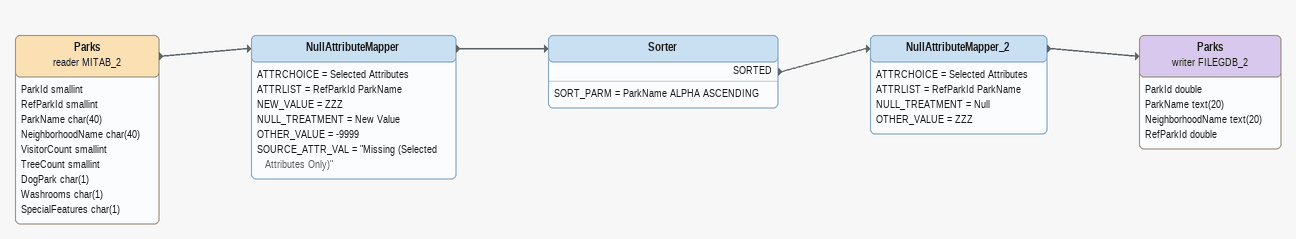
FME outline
Parks (reader MITAB_2)
    attributes: ParkId smallint, RefParkId smallint, ParkName char(40), NeighborhoodName char(40), VisitorCount smallint, TreeCount smallint, DogPark char(1), Washrooms char(1), SpecialFeatures char(1)
    -> NullAttributeMapper
NullAttributeMapper
    ATTRCHOICE = Selected Attributes
    ATTRLIST = RefParkId ParkName
    NEW_VALUE = ZZZ
    NULL_TREATMENT = New Value
    OTHER_VALUE = -9999
    SOURCE_ATTR_VAL = "Missing (Selected Attributes Only)"
    -> Sorter
Sorter
    SORT_PARM = ParkName ALPHA ASCENDING
    SORTED -> NullAttributeMapper_2
NullAttributeMapper_2
    ATTRCHOICE = Selected Attributes
    ATTRLIST = RefParkId ParkName
    NULL_TREATMENT = Null
    OTHER_VALUE = ZZZ
    -> Parks (writer FILEGDB_2)
Parks (writer FILEGDB_2)
    attributes: ParkId double, ParkName text(20), NeighborhoodName text(20), RefParkId double
